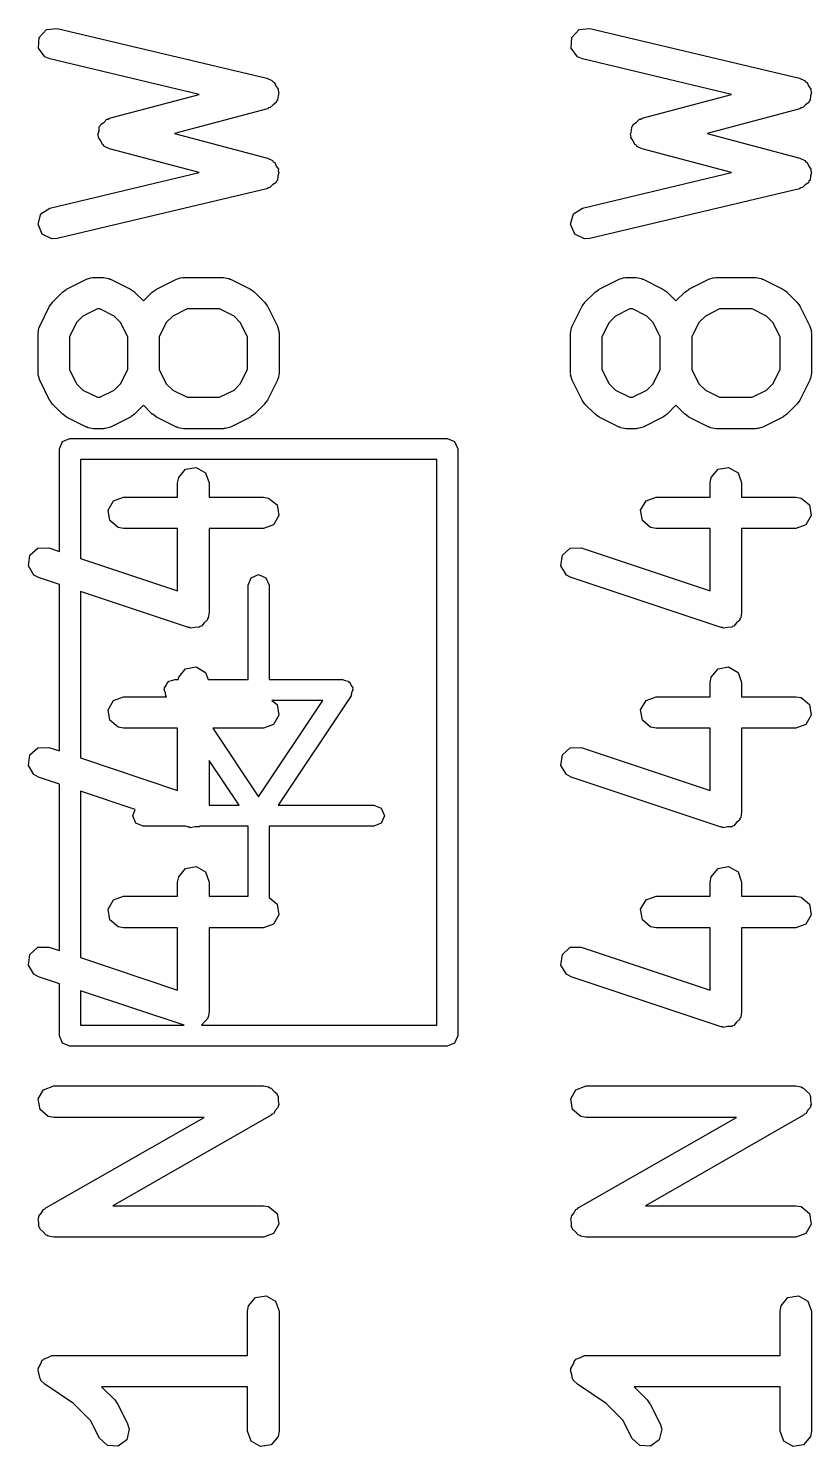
# Model space of a CAD drawing. Extents: x 43 to 269, y -130 to -26.
# Drawn here: x 166.29 to 170.02, y -102.29 to -95.53 of the extents above; entities that cross this region are included whole.
import ezdxf

# ---------------------------------------------------------------- set-up
doc = ezdxf.new("R2010")
doc.units = 0
doc.layers.add('BLACK', color=7, linetype='CONTINUOUS')

msp = doc.modelspace()

# ---------------------------------------------------------------- linework, layer by layer
at = {"layer": 'BLACK', "linetype": 'CONTINUOUS'}
for p, q in [((166.34, -95.5709), (166.375, -95.5336)), ((166.375, -95.5336), (166.426, -95.5277)), ((166.426, -95.5277), (167.426, -95.7658)), ((168.88, -95.5709), (168.915, -95.5336)), ((168.915, -95.5336), (168.966, -95.5277)), ((168.966, -95.5277), (169.966, -95.7658)), ((166.337, -95.6221), (166.34, -95.5709)), ((168.877, -95.6221), (168.88, -95.5709)), ((166.367, -95.6633), (166.337, -95.6221)), ((166.391, -95.6736), (166.367, -95.6633)), ((167.102, -95.8429), (166.391, -95.6736)), ((168.907, -95.6633), (168.877, -95.6221)), ((168.931, -95.6736), (168.907, -95.6633)), ((169.642, -95.8429), (168.931, -95.6736)), ((167.426, -95.7658), (167.45, -95.7761)), ((167.45, -95.7761), (167.455, -95.7825)), ((167.455, -95.7825), (167.462, -95.7858)), ((167.462, -95.7858), (167.469, -95.8025)), ((167.469, -95.8025), (167.48, -95.8173)), ((169.966, -95.7658), (169.99, -95.7761)), ((169.99, -95.7761), (169.995, -95.7825)), ((169.995, -95.7825), (170.002, -95.7858)), ((170.002, -95.7858), (170.009, -95.8025)), ((170.009, -95.8025), (170.02, -95.8173)), ((166.675, -95.9568), (167.102, -95.8429)), ((167.472, -95.8743), (167.47, -95.8819)), ((167.477, -95.8685), (167.472, -95.8743)), ((167.479, -95.8501), (167.477, -95.8685)), ((167.483, -95.8323), (167.479, -95.8501)), ((167.48, -95.8173), (167.48, -95.8252)), ((167.48, -95.8252), (167.483, -95.8323)), ((169.215, -95.9568), (169.642, -95.8429)), ((170.012, -95.8743), (170.01, -95.8819)), ((170.017, -95.8685), (170.012, -95.8743)), ((170.019, -95.8501), (170.017, -95.8685)), ((170.023, -95.8323), (170.019, -95.8501)), ((170.02, -95.8173), (170.02, -95.8252)), ((170.02, -95.8252), (170.023, -95.8323)), ((167.428, -95.9112), (166.985, -96.0292)), ((167.434, -95.9067), (167.428, -95.9112)), ((167.442, -95.9058), (167.434, -95.9067)), ((167.455, -95.8924), (167.442, -95.9058)), ((167.47, -95.8819), (167.455, -95.8924)), ((169.968, -95.9112), (169.525, -96.0292)), ((169.974, -95.9067), (169.968, -95.9112)), ((169.982, -95.9058), (169.974, -95.9067)), ((169.995, -95.8924), (169.982, -95.9058)), ((170.01, -95.8819), (169.995, -95.8924)), ((166.625, -96.0169), (166.626, -95.9976)), ((166.626, -95.9976), (166.631, -95.9928)), ((166.631, -95.9928), (166.633, -95.9861)), ((166.633, -95.9861), (166.649, -95.975)), ((166.649, -95.975), (166.663, -95.9613)), ((166.663, -95.9613), (166.669, -95.9607)), ((166.669, -95.9607), (166.675, -95.9568)), ((169.165, -96.0169), (169.166, -95.9976)), ((169.166, -95.9976), (169.171, -95.9928)), ((169.171, -95.9928), (169.173, -95.9861)), ((169.173, -95.9861), (169.189, -95.975)), ((169.189, -95.975), (169.203, -95.9613)), ((169.203, -95.9613), (169.209, -95.9607)), ((169.209, -95.9607), (169.215, -95.9568)), ((166.62, -96.0357), (166.625, -96.0169)), ((166.623, -96.0419), (166.62, -96.0357)), ((166.622, -96.0487), (166.623, -96.0419)), ((166.633, -96.0646), (166.622, -96.0487)), ((166.641, -96.0822), (166.633, -96.0646)), ((166.985, -96.0292), (167.428, -96.1472)), ((169.16, -96.0357), (169.165, -96.0169)), ((169.163, -96.0419), (169.16, -96.0357)), ((169.162, -96.0487), (169.163, -96.0419)), ((169.173, -96.0646), (169.162, -96.0487)), ((169.181, -96.0822), (169.173, -96.0646)), ((169.525, -96.0292), (169.968, -96.1472)), ((166.647, -96.0851), (166.641, -96.0822)), ((166.651, -96.0907), (166.647, -96.0851)), ((166.675, -96.1017), (166.651, -96.0907)), ((167.102, -96.2156), (166.675, -96.1017)), ((167.428, -96.1472), (167.452, -96.1582)), ((169.187, -96.0851), (169.181, -96.0822)), ((169.191, -96.0907), (169.187, -96.0851)), ((169.215, -96.1017), (169.191, -96.0907)), ((169.642, -96.2156), (169.215, -96.1017)), ((169.968, -96.1472), (169.992, -96.1582)), ((166.391, -96.3848), (167.102, -96.2156)), ((167.452, -96.1582), (167.456, -96.1647)), ((167.456, -96.1647), (167.463, -96.1682)), ((167.463, -96.1682), (167.47, -96.1851)), ((167.47, -96.1851), (167.481, -96.2002)), ((167.483, -96.2153), (167.478, -96.2329)), ((167.481, -96.2002), (167.48, -96.2081)), ((167.48, -96.2081), (167.483, -96.2153)), ((168.931, -96.3848), (169.642, -96.2156)), ((169.992, -96.1582), (169.996, -96.1647)), ((169.996, -96.1647), (170.003, -96.1682)), ((170.003, -96.1682), (170.01, -96.1851)), ((170.01, -96.1851), (170.021, -96.2002)), ((170.023, -96.2153), (170.018, -96.2329)), ((170.021, -96.2002), (170.02, -96.2081)), ((170.02, -96.2081), (170.023, -96.2153)), ((167.453, -96.2746), (167.44, -96.2876)), ((167.469, -96.2644), (167.453, -96.2746)), ((167.471, -96.2569), (167.469, -96.2644)), ((167.477, -96.2513), (167.471, -96.2569)), ((167.478, -96.2329), (167.477, -96.2513)), ((169.993, -96.2746), (169.98, -96.2876)), ((170.009, -96.2644), (169.993, -96.2746)), ((170.011, -96.2569), (170.009, -96.2644)), ((170.017, -96.2513), (170.011, -96.2569)), ((170.018, -96.2329), (170.017, -96.2513)), ((167.426, -96.2927), (166.426, -96.5308)), ((167.433, -96.2883), (167.426, -96.2927)), ((167.44, -96.2876), (167.433, -96.2883)), ((169.966, -96.2927), (168.966, -96.5308)), ((169.973, -96.2883), (169.966, -96.2927)), ((169.98, -96.2876), (169.973, -96.2883)), ((166.334, -96.4622), (166.348, -96.4131)), ((166.348, -96.4131), (166.391, -96.3848)), ((168.874, -96.4622), (168.888, -96.4131)), ((168.888, -96.4131), (168.931, -96.3848)), ((166.354, -96.5093), (166.334, -96.4622)), ((168.894, -96.5093), (168.874, -96.4622)), ((166.4, -96.5323), (166.354, -96.5093)), ((166.426, -96.5308), (166.4, -96.5323)), ((168.94, -96.5323), (168.894, -96.5093)), ((168.966, -96.5308), (168.94, -96.5323)), ((166.47, -96.7717), (166.566, -96.7241)), ((166.566, -96.7241), (166.591, -96.7166)), ((166.591, -96.7166), (166.595, -96.7177)), ((166.595, -96.7177), (166.599, -96.7161)), ((166.599, -96.7161), (166.647, -96.7161)), ((166.647, -96.7161), (166.672, -96.7207)), ((166.672, -96.7207), (166.676, -96.7235)), ((166.676, -96.7235), (166.68, -96.7241)), ((166.68, -96.7241), (166.775, -96.7717)), ((166.899, -96.7717), (166.994, -96.7241)), ((166.994, -96.7241), (167.019, -96.7166)), ((167.019, -96.7166), (167.023, -96.7177)), ((167.023, -96.7177), (167.028, -96.7161)), ((167.028, -96.7161), (167.218, -96.7161)), ((167.218, -96.7161), (167.244, -96.7207)), ((167.244, -96.7207), (167.247, -96.7235)), ((167.247, -96.7235), (167.252, -96.7241)), ((167.252, -96.7241), (167.347, -96.7717)), ((169.01, -96.7717), (169.106, -96.7241)), ((169.106, -96.7241), (169.131, -96.7166)), ((169.131, -96.7166), (169.135, -96.7177)), ((169.135, -96.7177), (169.139, -96.7161)), ((169.139, -96.7161), (169.187, -96.7161)), ((169.187, -96.7161), (169.212, -96.7207)), ((169.212, -96.7207), (169.216, -96.7235)), ((169.216, -96.7235), (169.22, -96.7241)), ((169.22, -96.7241), (169.315, -96.7717)), ((169.439, -96.7717), (169.534, -96.7241)), ((169.534, -96.7241), (169.559, -96.7166)), ((169.559, -96.7166), (169.563, -96.7177)), ((169.563, -96.7177), (169.568, -96.7161)), ((169.568, -96.7161), (169.758, -96.7161)), ((169.758, -96.7161), (169.784, -96.7207)), ((169.784, -96.7207), (169.787, -96.7235)), ((169.787, -96.7235), (169.792, -96.7241)), ((169.792, -96.7241), (169.887, -96.7717)), ((166.403, -96.8333), (166.451, -96.7857)), ((166.451, -96.7857), (166.469, -96.7729)), ((166.469, -96.7729), (166.47, -96.7717)), ((166.775, -96.7717), (166.794, -96.785)), ((166.794, -96.785), (166.795, -96.7857)), ((166.795, -96.7857), (166.837, -96.8279)), ((166.837, -96.8279), (166.879, -96.7857)), ((166.879, -96.7857), (166.898, -96.7729)), ((166.898, -96.7729), (166.899, -96.7717)), ((167.347, -96.7717), (167.365, -96.785)), ((167.365, -96.785), (167.366, -96.7857)), ((167.366, -96.7857), (167.414, -96.8333)), ((168.943, -96.8333), (168.991, -96.7857)), ((168.991, -96.7857), (169.009, -96.7729)), ((169.009, -96.7729), (169.01, -96.7717)), ((169.315, -96.7717), (169.334, -96.785)), ((169.334, -96.785), (169.335, -96.7857)), ((169.335, -96.7857), (169.377, -96.8279)), ((169.377, -96.8279), (169.419, -96.7857)), ((169.419, -96.7857), (169.438, -96.7729)), ((169.438, -96.7729), (169.439, -96.7717)), ((169.887, -96.7717), (169.905, -96.785)), ((169.905, -96.785), (169.906, -96.7857)), ((169.906, -96.7857), (169.954, -96.8333)), ((166.342, -96.9481), (166.389, -96.8528)), ((166.389, -96.8528), (166.403, -96.8348)), ((166.403, -96.8348), (166.403, -96.8333)), ((166.617, -96.8661), (166.548, -96.9004)), ((166.629, -96.8661), (166.617, -96.8661)), ((166.698, -96.9004), (166.629, -96.8661)), ((167.045, -96.8661), (166.977, -96.9004)), ((167.2, -96.8661), (167.045, -96.8661)), ((167.269, -96.9004), (167.2, -96.8661)), ((167.414, -96.8333), (167.427, -96.8517)), ((167.427, -96.8517), (167.428, -96.8528)), ((167.428, -96.8528), (167.476, -96.9481)), ((168.882, -96.9481), (168.929, -96.8528)), ((168.929, -96.8528), (168.943, -96.8348)), ((168.943, -96.8348), (168.943, -96.8333)), ((169.157, -96.8661), (169.088, -96.9004)), ((169.169, -96.8661), (169.157, -96.8661)), ((169.238, -96.9004), (169.169, -96.8661)), ((169.585, -96.8661), (169.517, -96.9004)), ((169.74, -96.8661), (169.585, -96.8661)), ((169.809, -96.9004), (169.74, -96.8661)), ((169.954, -96.8333), (169.967, -96.8517)), ((169.967, -96.8517), (169.968, -96.8528)), ((169.968, -96.8528), (170.016, -96.9481)), ((166.334, -96.9816), (166.338, -96.956)), ((166.338, -96.956), (166.341, -96.9525)), ((166.341, -96.9525), (166.342, -96.9481)), ((166.518, -96.9308), (166.484, -96.9993)), ((166.548, -96.9004), (166.518, -96.9308)), ((166.728, -96.9308), (166.698, -96.9004)), ((166.762, -96.9993), (166.728, -96.9308)), ((166.946, -96.9308), (166.912, -96.9993)), ((166.977, -96.9004), (166.946, -96.9308)), ((167.299, -96.9308), (167.269, -96.9004)), ((167.334, -96.9993), (167.299, -96.9308)), ((167.476, -96.9481), (167.483, -96.973)), ((168.874, -96.9816), (168.878, -96.956)), ((168.878, -96.956), (168.881, -96.9525)), ((168.881, -96.9525), (168.882, -96.9481)), ((169.058, -96.9308), (169.024, -96.9993)), ((169.088, -96.9004), (169.058, -96.9308)), ((169.268, -96.9308), (169.238, -96.9004)), ((169.302, -96.9993), (169.268, -96.9308)), ((169.486, -96.9308), (169.452, -96.9993)), ((169.517, -96.9004), (169.486, -96.9308)), ((169.839, -96.9308), (169.809, -96.9004)), ((169.874, -96.9993), (169.839, -96.9308)), ((170.016, -96.9481), (170.023, -96.973)), ((166.334, -97.1721), (166.334, -96.9816)), ((166.484, -96.9993), (166.484, -97.1544)), ((166.762, -97.1544), (166.762, -96.9993)), ((166.912, -96.9993), (166.912, -97.1544)), ((167.334, -97.1544), (167.334, -96.9993)), ((167.483, -96.973), (167.482, -96.9774)), ((167.482, -96.9774), (167.484, -96.9816)), ((167.484, -96.9816), (167.484, -97.1721)), ((168.874, -97.1721), (168.874, -96.9816)), ((169.024, -96.9993), (169.024, -97.1544)), ((169.302, -97.1544), (169.302, -96.9993)), ((169.452, -96.9993), (169.452, -97.1544)), ((169.874, -97.1544), (169.874, -96.9993)), ((170.023, -96.973), (170.022, -96.9774)), ((170.022, -96.9774), (170.024, -96.9816)), ((170.024, -96.9816), (170.024, -97.1721)), ((166.484, -97.1544), (166.518, -97.2229)), ((166.728, -97.2229), (166.762, -97.1544)), ((166.912, -97.1544), (166.946, -97.2229)), ((167.299, -97.2229), (167.334, -97.1544)), ((169.024, -97.1544), (169.058, -97.2229)), ((169.268, -97.2229), (169.302, -97.1544)), ((169.452, -97.1544), (169.486, -97.2229)), ((169.839, -97.2229), (169.874, -97.1544)), ((166.335, -97.1763), (166.334, -97.1721)), ((166.334, -97.1807), (166.335, -97.1763)), ((166.342, -97.2056), (166.334, -97.1807)), ((166.389, -97.3009), (166.342, -97.2056)), ((166.518, -97.2229), (166.548, -97.2533)), ((166.698, -97.2533), (166.728, -97.2229)), ((166.946, -97.2229), (166.977, -97.2533)), ((167.269, -97.2533), (167.299, -97.2229)), ((167.476, -97.2056), (167.428, -97.3009)), ((167.479, -97.1977), (167.476, -97.2012)), ((167.476, -97.2012), (167.476, -97.2056)), ((167.484, -97.1721), (167.479, -97.1977)), ((168.875, -97.1763), (168.874, -97.1721)), ((168.874, -97.1807), (168.875, -97.1763)), ((168.882, -97.2056), (168.874, -97.1807)), ((168.929, -97.3009), (168.882, -97.2056)), ((169.058, -97.2229), (169.088, -97.2533)), ((169.238, -97.2533), (169.268, -97.2229)), ((169.486, -97.2229), (169.517, -97.2533)), ((169.809, -97.2533), (169.839, -97.2229)), ((170.016, -97.2056), (169.968, -97.3009)), ((170.019, -97.1977), (170.016, -97.2012)), ((170.016, -97.2012), (170.016, -97.2056)), ((170.024, -97.1721), (170.019, -97.1977)), ((166.548, -97.2533), (166.617, -97.2876)), ((166.617, -97.2876), (166.629, -97.2876)), ((166.629, -97.2876), (166.698, -97.2533)), ((166.977, -97.2533), (167.045, -97.2876)), ((167.045, -97.2876), (167.2, -97.2876)), ((167.2, -97.2876), (167.269, -97.2533)), ((169.088, -97.2533), (169.157, -97.2876)), ((169.157, -97.2876), (169.169, -97.2876)), ((169.169, -97.2876), (169.238, -97.2533)), ((169.517, -97.2533), (169.585, -97.2876)), ((169.585, -97.2876), (169.74, -97.2876)), ((169.74, -97.2876), (169.809, -97.2533)), ((166.39, -97.302), (166.389, -97.3009)), ((166.403, -97.3204), (166.39, -97.302)), ((166.451, -97.368), (166.403, -97.3204)), ((166.837, -97.3258), (166.795, -97.368)), ((166.879, -97.368), (166.837, -97.3258)), ((167.414, -97.3204), (167.366, -97.368)), ((167.415, -97.3189), (167.414, -97.3204)), ((167.428, -97.3009), (167.415, -97.3189)), ((168.93, -97.302), (168.929, -97.3009)), ((168.943, -97.3204), (168.93, -97.302)), ((168.991, -97.368), (168.943, -97.3204)), ((169.377, -97.3258), (169.335, -97.368)), ((169.419, -97.368), (169.377, -97.3258)), ((169.954, -97.3204), (169.906, -97.368)), ((169.955, -97.3189), (169.954, -97.3204)), ((169.968, -97.3009), (169.955, -97.3189)), ((166.452, -97.3687), (166.451, -97.368)), ((166.47, -97.382), (166.452, -97.3687)), ((166.566, -97.4297), (166.47, -97.382)), ((166.57, -97.4302), (166.566, -97.4297)), ((166.573, -97.433), (166.57, -97.4302)), ((166.599, -97.4376), (166.573, -97.433)), ((166.68, -97.4297), (166.655, -97.4371)), ((166.775, -97.382), (166.68, -97.4297)), ((166.777, -97.3808), (166.775, -97.382)), ((166.795, -97.368), (166.777, -97.3808)), ((166.881, -97.3687), (166.879, -97.368)), ((166.899, -97.382), (166.881, -97.3687)), ((166.994, -97.4297), (166.899, -97.382)), ((166.999, -97.4302), (166.994, -97.4297)), ((167.002, -97.433), (166.999, -97.4302)), ((167.028, -97.4376), (167.002, -97.433)), ((167.252, -97.4297), (167.227, -97.4371)), ((167.347, -97.382), (167.252, -97.4297)), ((167.348, -97.3808), (167.347, -97.382)), ((167.366, -97.368), (167.348, -97.3808)), ((168.992, -97.3687), (168.991, -97.368)), ((169.01, -97.382), (168.992, -97.3687)), ((169.106, -97.4297), (169.01, -97.382)), ((169.11, -97.4302), (169.106, -97.4297)), ((169.113, -97.433), (169.11, -97.4302)), ((169.139, -97.4376), (169.113, -97.433)), ((169.22, -97.4297), (169.195, -97.4371)), ((169.315, -97.382), (169.22, -97.4297)), ((169.317, -97.3808), (169.315, -97.382)), ((169.335, -97.368), (169.317, -97.3808)), ((169.421, -97.3687), (169.419, -97.368)), ((169.439, -97.382), (169.421, -97.3687)), ((169.534, -97.4297), (169.439, -97.382)), ((169.539, -97.4302), (169.534, -97.4297)), ((169.542, -97.433), (169.539, -97.4302)), ((169.568, -97.4376), (169.542, -97.433)), ((169.792, -97.4297), (169.767, -97.4371)), ((169.887, -97.382), (169.792, -97.4297)), ((169.888, -97.3808), (169.887, -97.382)), ((169.906, -97.368), (169.888, -97.3808)), ((166.436, -97.534), (166.451, -97.4986)), ((166.451, -97.4986), (166.486, -97.484)), ((166.486, -97.484), (168.286, -97.484)), ((166.647, -97.4376), (166.599, -97.4376)), ((166.651, -97.436), (166.647, -97.4376)), ((166.655, -97.4371), (166.651, -97.436)), ((167.218, -97.4376), (167.028, -97.4376)), ((167.222, -97.436), (167.218, -97.4376)), ((167.227, -97.4371), (167.222, -97.436)), ((168.286, -97.484), (168.321, -97.4986)), ((168.321, -97.4986), (168.336, -97.534)), ((169.187, -97.4376), (169.139, -97.4376)), ((169.191, -97.436), (169.187, -97.4376)), ((169.195, -97.4371), (169.191, -97.436)), ((169.758, -97.4376), (169.568, -97.4376)), ((169.762, -97.436), (169.758, -97.4376)), ((169.767, -97.4371), (169.762, -97.436)), ((166.436, -98.0228), (166.436, -97.534)), ((168.336, -97.534), (168.336, -100.334)), ((166.536, -97.584), (166.536, -98.0561)), ((168.236, -97.584), (166.536, -97.584)), ((167.005, -97.6703), (167.038, -97.631)), ((167.038, -97.631), (167.088, -97.622)), ((167.088, -97.622), (167.133, -97.6477)), ((168.236, -100.284), (168.236, -97.584)), ((169.545, -97.6703), (169.578, -97.631)), ((169.578, -97.631), (169.628, -97.622)), ((169.628, -97.622), (169.673, -97.6477)), ((167, -97.6959), (167.005, -97.6703)), ((167, -97.7638), (167, -97.6959)), ((167.133, -97.6477), (167.15, -97.6959)), ((167.15, -97.6959), (167.15, -97.7638)), ((169.54, -97.6959), (169.545, -97.6703)), ((169.54, -97.7638), (169.54, -97.6959)), ((169.673, -97.6477), (169.69, -97.6959)), ((169.69, -97.6959), (169.69, -97.7638)), ((166.694, -97.7813), (166.742, -97.7638)), ((166.742, -97.7638), (167, -97.7638)), ((167.15, -97.7638), (167.409, -97.7638)), ((167.409, -97.7638), (167.434, -97.7683)), ((167.434, -97.7683), (167.474, -97.8013)), ((169.234, -97.7813), (169.282, -97.7638)), ((169.282, -97.7638), (169.54, -97.7638)), ((169.69, -97.7638), (169.949, -97.7638)), ((169.949, -97.7638), (169.974, -97.7683)), ((169.974, -97.7683), (170.014, -97.8013)), ((166.668, -97.8257), (166.694, -97.7813)), ((166.677, -97.8763), (166.668, -97.8257)), ((167.474, -97.8013), (167.482, -97.8518)), ((169.208, -97.8257), (169.234, -97.7813)), ((169.217, -97.8763), (169.208, -97.8257)), ((170.014, -97.8013), (170.022, -97.8518)), ((166.716, -97.9092), (166.677, -97.8763)), ((167.457, -97.8962), (167.409, -97.9138)), ((167.482, -97.8518), (167.457, -97.8962)), ((169.256, -97.9092), (169.217, -97.8763)), ((169.997, -97.8962), (169.949, -97.9138)), ((170.022, -97.8518), (169.997, -97.8962)), ((166.742, -97.9138), (166.716, -97.9092)), ((167, -97.9138), (166.742, -97.9138)), ((167, -98.2109), (167, -97.9138)), ((167.409, -97.9138), (167.15, -97.9138)), ((167.15, -97.9138), (167.15, -98.315)), ((169.282, -97.9138), (169.256, -97.9092)), ((169.54, -97.9138), (169.282, -97.9138)), ((169.54, -98.2109), (169.54, -97.9138)), ((169.949, -97.9138), (169.69, -97.9138)), ((169.69, -97.9138), (169.69, -98.315)), ((166.288, -98.0919), (166.295, -98.0411)), ((166.295, -98.0411), (166.333, -98.0071)), ((166.333, -98.0071), (166.385, -98.0057)), ((166.385, -98.0057), (166.436, -98.0228)), ((168.828, -98.0919), (168.835, -98.0411)), ((168.835, -98.0411), (168.873, -98.0071)), ((168.873, -98.0071), (168.925, -98.0057)), ((168.925, -98.0057), (169.54, -98.2109)), ((166.314, -98.1356), (166.288, -98.0919)), ((166.536, -98.0561), (167, -98.2109)), ((168.854, -98.1356), (168.828, -98.0919)), ((166.337, -98.148), (166.314, -98.1356)), ((166.436, -98.1809), (166.337, -98.148)), ((167.336, -98.184), (167.351, -98.1486)), ((167.351, -98.1486), (167.386, -98.134)), ((167.386, -98.134), (167.421, -98.1486)), ((167.421, -98.1486), (167.436, -98.184)), ((168.877, -98.148), (168.854, -98.1356)), ((169.592, -98.3861), (168.877, -98.148)), ((166.436, -98.9752), (166.436, -98.1809)), ((167.052, -98.3861), (166.536, -98.2142)), ((166.536, -98.2142), (166.536, -99.0085)), ((167.336, -98.634), (167.336, -98.184)), ((167.436, -98.184), (167.436, -98.634)), ((167.107, -98.3809), (167.103, -98.3847)), ((167.113, -98.3799), (167.107, -98.3809)), ((167.126, -98.3642), (167.113, -98.3799)), ((167.141, -98.3507), (167.126, -98.3642)), ((167.142, -98.345), (167.141, -98.3507)), ((167.146, -98.3406), (167.142, -98.345)), ((167.15, -98.315), (167.146, -98.3406)), ((169.647, -98.3809), (169.643, -98.3847)), ((169.653, -98.3799), (169.647, -98.3809)), ((169.666, -98.3642), (169.653, -98.3799)), ((169.681, -98.3507), (169.666, -98.3642)), ((169.682, -98.345), (169.681, -98.3507)), ((169.686, -98.3406), (169.682, -98.345)), ((169.69, -98.315), (169.686, -98.3406)), ((167.057, -98.3859), (167.052, -98.3861)), ((167.062, -98.3888), (167.057, -98.3859)), ((167.082, -98.3853), (167.062, -98.3888)), ((167.103, -98.3847), (167.082, -98.3853)), ((169.597, -98.3859), (169.592, -98.3861)), ((169.602, -98.3888), (169.597, -98.3859)), ((169.622, -98.3853), (169.602, -98.3888)), ((169.643, -98.3847), (169.622, -98.3853)), ((167.005, -98.6226), (167.038, -98.5833)), ((167.038, -98.5833), (167.088, -98.5744)), ((167.088, -98.5744), (167.133, -98.6001)), ((169.545, -98.6226), (169.578, -98.5833)), ((169.578, -98.5833), (169.628, -98.5744)), ((169.628, -98.5744), (169.673, -98.6001)), ((166.945, -98.6621), (166.951, -98.6486)), ((166.951, -98.6486), (166.955, -98.6467)), ((166.955, -98.6467), (166.958, -98.6424)), ((166.958, -98.6424), (166.973, -98.6396)), ((166.973, -98.6396), (166.986, -98.634)), ((166.986, -98.634), (167.003, -98.634)), ((167.003, -98.634), (167.005, -98.6226)), ((167.133, -98.6001), (167.145, -98.634)), ((167.145, -98.634), (167.336, -98.634)), ((167.436, -98.634), (167.786, -98.634)), ((167.786, -98.634), (167.799, -98.6396)), ((167.799, -98.6396), (167.814, -98.6424)), ((167.814, -98.6424), (167.817, -98.6467)), ((167.817, -98.6467), (167.821, -98.6486)), ((167.821, -98.6486), (167.827, -98.6621)), ((169.54, -98.6483), (169.545, -98.6226)), ((169.54, -98.7161), (169.54, -98.6483)), ((169.673, -98.6001), (169.69, -98.6483)), ((169.69, -98.6483), (169.69, -98.7161)), ((166.694, -98.7337), (166.742, -98.7161)), ((166.742, -98.7161), (166.947, -98.7161)), ((166.936, -98.684), (166.938, -98.6792)), ((166.942, -98.6974), (166.936, -98.684)), ((166.937, -98.6742), (166.945, -98.6621)), ((166.938, -98.6792), (166.937, -98.6742)), ((166.944, -98.7117), (166.942, -98.6974)), ((166.947, -98.7161), (166.944, -98.7117)), ((167.828, -98.7117), (167.479, -99.234)), ((167.827, -98.6621), (167.835, -98.6742)), ((167.83, -98.6975), (167.828, -98.7117)), ((167.836, -98.684), (167.83, -98.6975)), ((167.835, -98.6742), (167.834, -98.6792)), ((167.834, -98.6792), (167.836, -98.684)), ((169.234, -98.7337), (169.282, -98.7161)), ((169.282, -98.7161), (169.54, -98.7161)), ((169.69, -98.7161), (169.949, -98.7161)), ((169.949, -98.7161), (169.974, -98.7207)), ((166.668, -98.7781), (166.694, -98.7337)), ((166.677, -98.8286), (166.668, -98.7781)), ((167.386, -99.1939), (167.693, -98.734)), ((167.45, -98.734), (167.474, -98.7536)), ((167.693, -98.734), (167.45, -98.734)), ((167.474, -98.7536), (167.482, -98.8042)), ((169.208, -98.7781), (169.234, -98.7337)), ((169.217, -98.8286), (169.208, -98.7781)), ((169.974, -98.7207), (170.014, -98.7536)), ((170.014, -98.7536), (170.022, -98.8042)), ((166.716, -98.8616), (166.677, -98.8286)), ((167.457, -98.8486), (167.409, -98.8661)), ((167.482, -98.8042), (167.457, -98.8486)), ((169.256, -98.8616), (169.217, -98.8286)), ((169.997, -98.8486), (169.949, -98.8661)), ((170.022, -98.8042), (169.997, -98.8486)), ((166.742, -98.8661), (166.716, -98.8616)), ((167, -98.8661), (166.742, -98.8661)), ((167, -99.1633), (167, -98.8661)), ((167.409, -98.8661), (167.168, -98.8661)), ((167.168, -98.8661), (167.386, -99.1939)), ((169.282, -98.8661), (169.256, -98.8616)), ((169.54, -98.8661), (169.282, -98.8661)), ((169.54, -99.1633), (169.54, -98.8661)), ((169.949, -98.8661), (169.69, -98.8661)), ((169.69, -98.8661), (169.69, -99.2673)), ((166.295, -98.9935), (166.333, -98.9595)), ((166.333, -98.9595), (166.385, -98.9581)), ((166.385, -98.9581), (166.436, -98.9752)), ((168.835, -98.9935), (168.873, -98.9595)), ((168.873, -98.9595), (168.925, -98.9581)), ((168.925, -98.9581), (169.54, -99.1633)), ((166.288, -99.0443), (166.295, -98.9935)), ((166.314, -99.088), (166.288, -99.0443)), ((166.536, -99.0085), (167, -99.1633)), ((167.293, -99.234), (167.15, -99.0206)), ((167.15, -99.0206), (167.15, -99.234)), ((168.828, -99.0443), (168.835, -98.9935)), ((168.854, -99.088), (168.828, -99.0443)), ((166.337, -99.1004), (166.314, -99.088)), ((166.436, -99.1333), (166.337, -99.1004)), ((168.877, -99.1004), (168.854, -99.088)), ((169.592, -99.3385), (168.877, -99.1004)), ((166.436, -99.9276), (166.436, -99.1333)), ((166.798, -99.2541), (166.536, -99.1666)), ((166.536, -99.1666), (166.536, -99.9609)), ((166.786, -99.284), (166.798, -99.2541)), ((167.15, -99.234), (167.293, -99.234)), ((167.479, -99.234), (167.936, -99.234)), ((167.936, -99.234), (167.971, -99.2486)), ((167.971, -99.2486), (167.986, -99.284)), ((166.801, -99.3194), (166.786, -99.284)), ((166.836, -99.334), (166.801, -99.3194)), ((167.971, -99.3194), (167.936, -99.334)), ((167.986, -99.284), (167.971, -99.3194)), ((169.666, -99.3166), (169.653, -99.3323)), ((169.681, -99.303), (169.666, -99.3166)), ((169.682, -99.2974), (169.681, -99.303)), ((169.686, -99.293), (169.682, -99.2974)), ((169.69, -99.2673), (169.686, -99.293)), ((167.038, -99.334), (166.836, -99.334)), ((167.052, -99.3385), (167.038, -99.334)), ((167.057, -99.3383), (167.052, -99.3385)), ((167.062, -99.3412), (167.057, -99.3383)), ((167.082, -99.3376), (167.062, -99.3412)), ((167.103, -99.3371), (167.082, -99.3376)), ((167.106, -99.334), (167.103, -99.3371)), ((167.336, -99.334), (167.106, -99.334)), ((167.336, -99.6685), (167.336, -99.334)), ((167.936, -99.334), (167.436, -99.334)), ((167.436, -99.334), (167.436, -99.6745)), ((169.597, -99.3383), (169.592, -99.3385)), ((169.602, -99.3412), (169.597, -99.3383)), ((169.622, -99.3376), (169.602, -99.3412)), ((169.643, -99.3371), (169.622, -99.3376)), ((169.647, -99.3333), (169.643, -99.3371)), ((169.653, -99.3323), (169.647, -99.3333)), ((167.038, -99.5357), (167.088, -99.5268)), ((167.088, -99.5268), (167.133, -99.5525)), ((169.578, -99.5357), (169.628, -99.5268)), ((169.628, -99.5268), (169.673, -99.5525)), ((167, -99.6007), (167.005, -99.575)), ((167.005, -99.575), (167.038, -99.5357)), ((167.133, -99.5525), (167.15, -99.6007)), ((169.54, -99.6007), (169.545, -99.575)), ((169.545, -99.575), (169.578, -99.5357)), ((169.673, -99.5525), (169.69, -99.6007)), ((167, -99.6685), (167, -99.6007)), ((167.15, -99.6007), (167.15, -99.6685)), ((169.54, -99.6685), (169.54, -99.6007)), ((169.69, -99.6007), (169.69, -99.6685)), ((166.668, -99.7305), (166.694, -99.6861)), ((166.677, -99.781), (166.668, -99.7305)), ((166.694, -99.6861), (166.742, -99.6685)), ((166.742, -99.6685), (167, -99.6685)), ((167.15, -99.6685), (167.336, -99.6685)), ((167.436, -99.6745), (167.474, -99.706)), ((167.474, -99.706), (167.482, -99.7565)), ((169.208, -99.7305), (169.234, -99.6861)), ((169.217, -99.781), (169.208, -99.7305)), ((169.234, -99.6861), (169.282, -99.6685)), ((169.282, -99.6685), (169.54, -99.6685)), ((169.69, -99.6685), (169.949, -99.6685)), ((169.949, -99.6685), (169.974, -99.673)), ((169.974, -99.673), (170.014, -99.706)), ((170.014, -99.706), (170.022, -99.7565)), ((166.716, -99.814), (166.677, -99.781)), ((167.457, -99.801), (167.409, -99.8185)), ((167.482, -99.7565), (167.457, -99.801)), ((169.256, -99.814), (169.217, -99.781)), ((169.997, -99.801), (169.949, -99.8185)), ((170.022, -99.7565), (169.997, -99.801)), ((166.742, -99.8185), (166.716, -99.814)), ((167, -99.8185), (166.742, -99.8185)), ((167, -100.116), (167, -99.8185)), ((167.409, -99.8185), (167.15, -99.8185)), ((167.15, -99.8185), (167.15, -100.22)), ((169.282, -99.8185), (169.256, -99.814)), ((169.54, -99.8185), (169.282, -99.8185)), ((169.54, -100.116), (169.54, -99.8185)), ((169.949, -99.8185), (169.69, -99.8185)), ((169.69, -99.8185), (169.69, -100.22)), ((166.295, -99.9459), (166.333, -99.9119)), ((166.333, -99.9119), (166.385, -99.9105)), ((166.385, -99.9105), (166.436, -99.9276)), ((168.835, -99.9459), (168.873, -99.9119)), ((168.873, -99.9119), (168.925, -99.9105)), ((168.925, -99.9105), (169.54, -100.116)), ((166.288, -99.9967), (166.295, -99.9459)), ((166.314, -100.04), (166.288, -99.9967)), ((166.536, -99.9609), (167, -100.116)), ((168.828, -99.9967), (168.835, -99.9459)), ((168.854, -100.04), (168.828, -99.9967)), ((166.337, -100.053), (166.314, -100.04)), ((166.436, -100.086), (166.337, -100.053)), ((168.877, -100.053), (168.854, -100.04)), ((169.592, -100.291), (168.877, -100.053)), ((166.436, -100.334), (166.436, -100.086)), ((167.031, -100.284), (166.536, -100.119)), ((166.536, -100.119), (166.536, -100.284)), ((167.126, -100.269), (167.113, -100.284)), ((167.141, -100.255), (167.126, -100.269)), ((167.142, -100.25), (167.141, -100.255)), ((167.146, -100.245), (167.142, -100.25)), ((167.15, -100.22), (167.146, -100.245)), ((169.666, -100.269), (169.653, -100.285)), ((169.681, -100.255), (169.666, -100.269)), ((169.682, -100.25), (169.681, -100.255)), ((169.686, -100.245), (169.682, -100.25)), ((169.69, -100.22), (169.686, -100.245)), ((166.451, -100.369), (166.436, -100.334)), ((166.536, -100.284), (167.031, -100.284)), ((167.113, -100.284), (168.236, -100.284)), ((168.336, -100.334), (168.321, -100.369)), ((169.597, -100.291), (169.592, -100.291)), ((169.602, -100.294), (169.597, -100.291)), ((169.622, -100.29), (169.602, -100.294)), ((169.643, -100.289), (169.622, -100.29)), ((169.647, -100.286), (169.643, -100.289)), ((169.653, -100.285), (169.647, -100.286)), ((166.486, -100.384), (166.451, -100.369)), ((168.286, -100.384), (166.486, -100.384)), ((168.321, -100.369), (168.286, -100.384)), ((166.335, -100.635), (166.36, -100.591)), ((166.36, -100.591), (166.409, -100.573)), ((166.409, -100.573), (167.409, -100.573)), ((167.409, -100.573), (167.434, -100.578)), ((167.434, -100.578), (167.44, -100.582)), ((167.44, -100.582), (167.446, -100.584)), ((167.446, -100.584), (167.459, -100.598)), ((167.459, -100.598), (167.474, -100.611)), ((167.474, -100.611), (167.475, -100.618)), ((168.875, -100.635), (168.9, -100.591)), ((168.9, -100.591), (168.949, -100.573)), ((168.949, -100.573), (169.949, -100.573)), ((169.949, -100.573), (169.974, -100.578)), ((169.974, -100.578), (169.98, -100.582)), ((169.98, -100.582), (169.986, -100.584)), ((169.986, -100.584), (169.999, -100.598)), ((169.999, -100.598), (170.014, -100.611)), ((170.014, -100.611), (170.015, -100.618)), ((166.344, -100.686), (166.335, -100.635)), ((167.479, -100.674), (167.466, -100.689)), ((167.475, -100.618), (167.479, -100.623)), ((167.479, -100.623), (167.479, -100.642)), ((167.479, -100.642), (167.482, -100.661)), ((167.482, -100.661), (167.479, -100.667)), ((167.479, -100.667), (167.479, -100.674)), ((168.884, -100.686), (168.875, -100.635)), ((170.019, -100.674), (170.006, -100.689)), ((170.015, -100.618), (170.019, -100.623)), ((170.019, -100.623), (170.019, -100.642)), ((170.019, -100.642), (170.022, -100.661)), ((170.022, -100.661), (170.019, -100.667)), ((170.019, -100.667), (170.019, -100.674)), ((166.383, -100.719), (166.344, -100.686)), ((166.371, -101.155), (167.126, -100.723)), ((166.409, -100.723), (166.383, -100.719)), ((167.126, -100.723), (166.409, -100.723)), ((167.446, -100.713), (166.691, -101.145)), ((167.45, -100.708), (167.446, -100.713)), ((167.457, -100.706), (167.45, -100.708)), ((167.466, -100.689), (167.457, -100.706)), ((168.923, -100.719), (168.884, -100.686)), ((168.911, -101.155), (169.666, -100.723)), ((168.949, -100.723), (168.923, -100.719)), ((169.666, -100.723), (168.949, -100.723)), ((169.986, -100.713), (169.231, -101.145)), ((169.99, -100.708), (169.986, -100.713)), ((169.997, -100.706), (169.99, -100.708)), ((170.006, -100.689), (169.997, -100.706)), ((166.367, -101.16), (166.371, -101.155)), ((166.691, -101.145), (167.409, -101.145)), ((167.409, -101.145), (167.434, -101.149)), ((167.434, -101.149), (167.474, -101.182)), ((168.907, -101.16), (168.911, -101.155)), ((169.231, -101.145), (169.949, -101.145)), ((169.949, -101.145), (169.974, -101.149)), ((169.974, -101.149), (170.014, -101.182)), ((166.335, -101.207), (166.338, -101.201)), ((166.338, -101.226), (166.335, -101.207)), ((166.338, -101.194), (166.351, -101.179)), ((166.338, -101.201), (166.338, -101.194)), ((166.351, -101.179), (166.36, -101.162)), ((166.36, -101.162), (166.367, -101.16)), ((167.474, -101.182), (167.482, -101.233)), ((168.875, -101.207), (168.878, -101.201)), ((168.878, -101.226), (168.875, -101.207)), ((168.878, -101.194), (168.891, -101.179)), ((168.878, -101.201), (168.878, -101.194)), ((168.891, -101.179), (168.9, -101.162)), ((168.9, -101.162), (168.907, -101.16)), ((170.014, -101.182), (170.022, -101.233)), ((166.338, -101.245), (166.338, -101.226)), ((166.342, -101.25), (166.338, -101.245)), ((166.344, -101.257), (166.342, -101.25)), ((166.358, -101.27), (166.344, -101.257)), ((166.371, -101.284), (166.358, -101.27)), ((166.378, -101.286), (166.371, -101.284)), ((166.383, -101.29), (166.378, -101.286)), ((166.409, -101.295), (166.383, -101.29)), ((167.457, -101.277), (167.409, -101.295)), ((167.482, -101.233), (167.457, -101.277)), ((168.878, -101.245), (168.878, -101.226)), ((168.882, -101.25), (168.878, -101.245)), ((168.884, -101.257), (168.882, -101.25)), ((168.898, -101.27), (168.884, -101.257)), ((168.911, -101.284), (168.898, -101.27)), ((168.918, -101.286), (168.911, -101.284)), ((168.923, -101.29), (168.918, -101.286)), ((168.949, -101.295), (168.923, -101.29)), ((169.997, -101.277), (169.949, -101.295)), ((170.022, -101.233), (169.997, -101.277)), ((167.409, -101.295), (166.409, -101.295)), ((169.949, -101.295), (168.949, -101.295)), ((167.334, -101.648), (167.338, -101.623)), ((167.338, -101.623), (167.371, -101.583)), ((167.371, -101.583), (167.422, -101.574)), ((167.422, -101.574), (167.466, -101.6)), ((167.466, -101.6), (167.484, -101.648)), ((169.874, -101.648), (169.878, -101.623)), ((169.878, -101.623), (169.911, -101.583)), ((169.911, -101.583), (169.962, -101.574)), ((169.962, -101.574), (170.006, -101.6)), ((170.006, -101.6), (170.024, -101.648)), ((167.334, -101.859), (167.334, -101.648)), ((167.484, -101.648), (167.484, -102.22)), ((169.874, -101.859), (169.874, -101.648)), ((170.024, -101.648), (170.024, -102.22)), ((166.346, -101.902), (166.354, -101.882)), ((166.354, -101.882), (166.358, -101.88)), ((166.358, -101.88), (166.36, -101.877)), ((166.36, -101.877), (166.381, -101.869)), ((166.381, -101.869), (166.4, -101.859)), ((166.4, -101.859), (166.405, -101.86)), ((166.405, -101.86), (166.409, -101.859)), ((166.409, -101.859), (167.334, -101.859)), ((168.886, -101.902), (168.894, -101.882)), ((168.894, -101.882), (168.898, -101.88)), ((168.898, -101.88), (168.9, -101.877)), ((168.9, -101.877), (168.921, -101.869)), ((168.921, -101.869), (168.94, -101.859)), ((168.94, -101.859), (168.945, -101.86)), ((168.945, -101.86), (168.949, -101.859)), ((168.949, -101.859), (169.874, -101.859)), ((166.334, -101.929), (166.336, -101.925)), ((166.34, -101.95), (166.334, -101.929)), ((166.335, -101.921), (166.346, -101.902)), ((166.336, -101.925), (166.335, -101.921)), ((166.344, -101.971), (166.34, -101.95)), ((168.874, -101.929), (168.876, -101.925)), ((168.88, -101.95), (168.874, -101.929)), ((168.875, -101.921), (168.886, -101.902)), ((168.876, -101.925), (168.875, -101.921)), ((168.884, -101.971), (168.88, -101.95)), ((166.347, -101.974), (166.344, -101.971)), ((166.348, -101.978), (166.347, -101.974)), ((166.367, -101.996), (166.348, -101.978)), ((166.504, -102.088), (166.367, -101.996)), ((167.334, -102.009), (166.637, -102.009)), ((166.637, -102.009), (166.7, -102.071)), ((167.334, -102.22), (167.334, -102.009)), ((168.887, -101.974), (168.884, -101.971)), ((168.888, -101.978), (168.887, -101.974)), ((168.907, -101.996), (168.888, -101.978)), ((169.044, -102.088), (168.907, -101.996)), ((169.874, -102.009), (169.177, -102.009)), ((169.177, -102.009), (169.24, -102.071)), ((169.874, -102.22), (169.874, -102.009)), ((166.585, -102.169), (166.504, -102.088)), ((166.7, -102.071), (166.713, -102.09)), ((166.713, -102.09), (166.714, -102.091)), ((166.714, -102.091), (166.761, -102.186)), ((169.125, -102.169), (169.044, -102.088)), ((169.24, -102.071), (169.253, -102.09)), ((169.253, -102.09), (169.254, -102.091)), ((169.254, -102.091), (169.301, -102.186)), ((166.627, -102.253), (166.585, -102.169)), ((169.167, -102.253), (169.125, -102.169)), ((166.769, -102.211), (166.757, -102.261)), ((166.761, -102.186), (166.769, -102.211)), ((167.351, -102.268), (167.334, -102.22)), ((167.484, -102.22), (167.479, -102.245)), ((169.309, -102.211), (169.297, -102.261)), ((169.301, -102.186), (169.309, -102.211)), ((169.891, -102.268), (169.874, -102.22)), ((170.024, -102.22), (170.019, -102.245)), ((166.665, -102.289), (166.627, -102.253)), ((166.716, -102.292), (166.665, -102.289)), ((166.757, -102.261), (166.716, -102.292)), ((167.396, -102.294), (167.351, -102.268)), ((167.446, -102.285), (167.396, -102.294)), ((167.479, -102.245), (167.446, -102.285)), ((169.205, -102.289), (169.167, -102.253)), ((169.256, -102.292), (169.205, -102.289)), ((169.297, -102.261), (169.256, -102.292)), ((169.936, -102.294), (169.891, -102.268)), ((169.986, -102.285), (169.936, -102.294)), ((170.019, -102.245), (169.986, -102.285))]:
    msp.add_line(p, q, dxfattribs=at)

doc.saveas('drawing.dxf')
